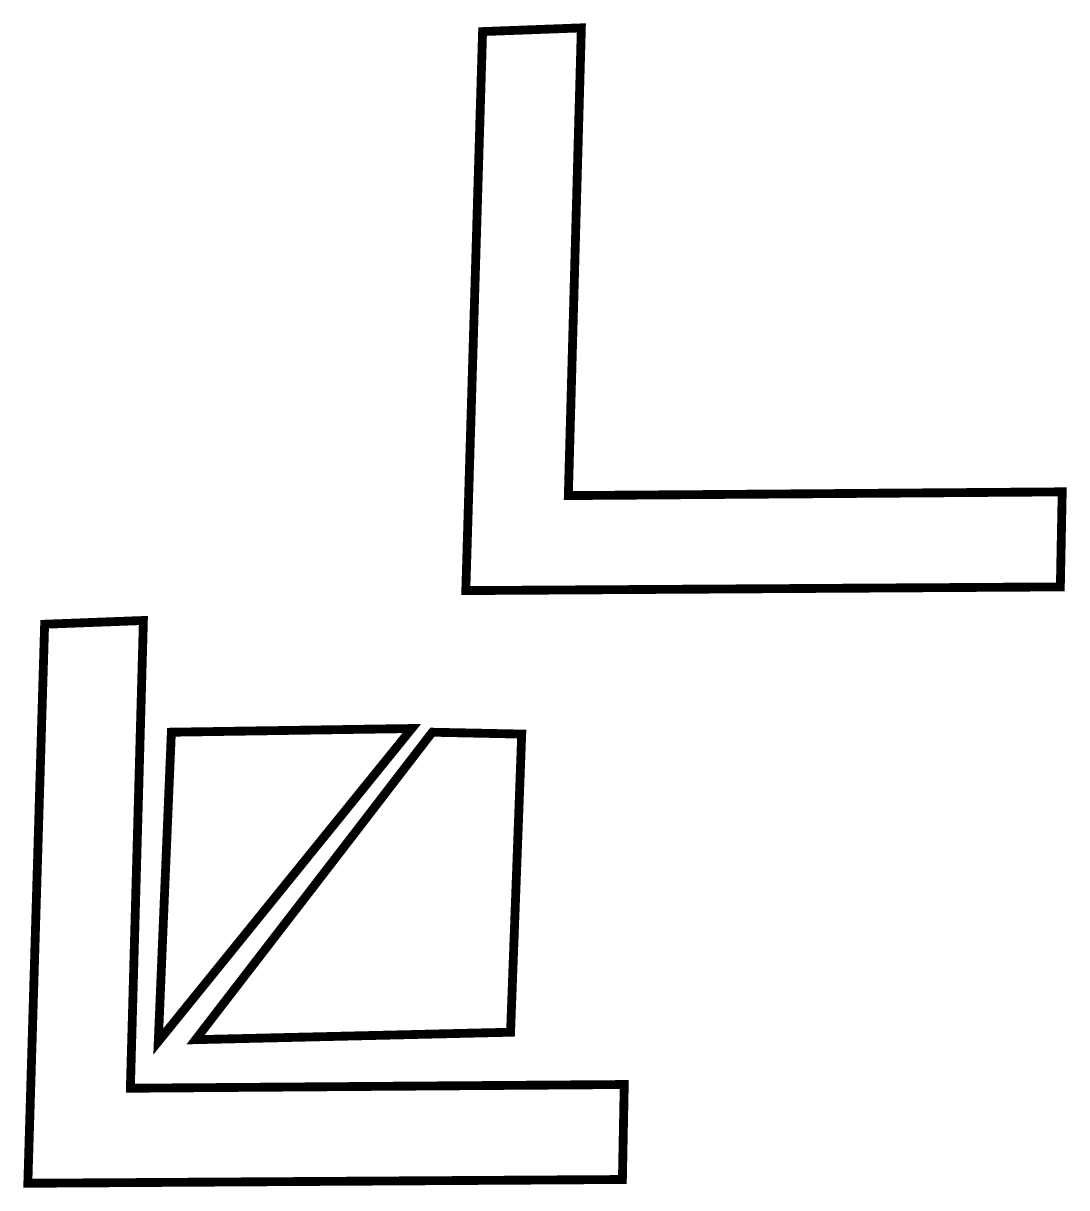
# Model space of a CAD drawing. Extents: x 1.44 to 2.75, y 3.37 to 4.84.
import ezdxf

# ---------------------------------------------------------------- set-up
doc = ezdxf.new("R2010")
doc.units = 0
doc.layers.get('0').update_dxf_attribs({"linetype": 'CONTINUOUS'})

msp = doc.modelspace()

# ---------------------------------------------------------------- linework, layer by layer
at = {"color": 0, "const_width": 0.01111}
for points in [[(2.01768, 4.82747), (1.99658, 4.12446), (2.74414, 4.12912), (2.74647, 4.24864), (2.12549, 4.24393), (2.14187, 4.83214), (2.01768, 4.82747)], [(1.46701, 4.08214), (1.4459, 3.37912), (2.19347, 3.38385), (2.19581, 3.50331), (1.57482, 3.49864), (1.59119, 4.08686), (1.46701, 4.08214)], [(1.62636, 3.94635), (1.60992, 3.55735), (1.92865, 3.95101), (1.62636, 3.94635)], [(1.95443, 3.94635), (1.93956, 3.92708), (1.90489, 3.882), (1.85715, 3.81988), (1.80296, 3.74951), (1.74908, 3.67958), (1.70226, 3.61882), (1.66928, 3.57596), (1.65679, 3.55968), (2.05285, 3.56907), (2.06689, 3.94401), (1.95443, 3.94635)]]:
    msp.add_lwpolyline(points, close=True, dxfattribs=at)

doc.saveas('drawing.dxf')
